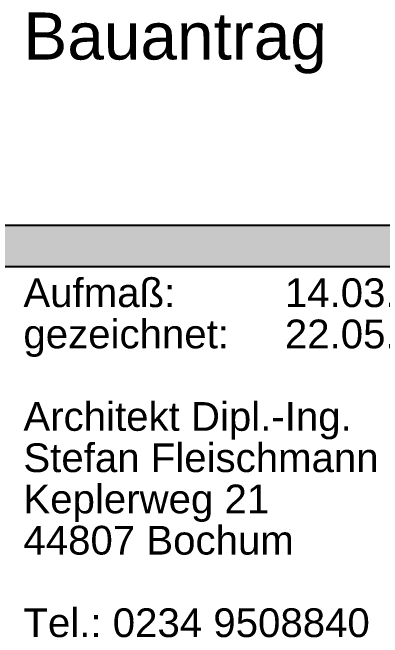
# Model space of a CAD drawing. Header units: millimetres. Extents: x 8 to 41779, y 4087 to 28530.
# Drawn here: x 35096 to 38687, y 4087 to 10158 of the extents above; entities that cross this region are included whole.
import ezdxf

# ---------------------------------------------------------------- set-up
doc = ezdxf.new("R2010")
doc.units = ezdxf.units.MM
doc.header["$LTSCALE"] = 50
doc.layers.add('02_Grundstuecksgrenze', color=8, linetype='Continuous')
doc.layers.add('12_Plankopf', color=140, linetype='Continuous')
doc.styles.add('PLAN', font='arial.ttf')

msp = doc.modelspace()

# ---------------------------------------------------------------- hatches: boundary and pattern name
at = {"layer": '02_Grundstuecksgrenze'}
msp.add_hatch(color=7, dxfattribs=at).paths.add_polyline_path([(30438.6, 8092.7), (41289, 8092.7), (41289, 7688.6), (30438.6, 7688.6)])

# ---------------------------------------------------------------- linework, layer by layer
msp.add_lwpolyline([(30438.6, 8092.7), (41289, 8092.7), (41289, 7688.6), (30438.6, 7688.6)], close=True, dxfattribs=at)

# ---------------------------------------------------------------- texts
at = {"layer": '12_Plankopf', "style": 'PLAN'}
for s, height, p in [('Bauantrag', 456.97, (35201.9, 9701.2)), ('Aufmaß:', 279.26, (35201.9, 7296.7)), ('14.03.2020', 279.26, (37739.4, 7296.7)), ('gezeichnet:', 279.262, (35201.9, 6896)), ('22.05.2022', 279.26, (37739.4, 6896)), ('Architekt Dipl.-Ing.', 279.262, (35201.9, 6094.4)), ('Stefan Fleischmann', 279.262, (35201.9, 5693.7)), ('Keplerweg 21', 279.262, (35201.9, 5293)), ('44807 Bochum', 279.262, (35201.9, 4892.2)), ('Tel.: 0234 9508840', 279.262, (35201.9, 4090.7))]:
    msp.add_text(s, height=height, dxfattribs=at).set_placement(p)

doc.saveas('drawing.dxf')
